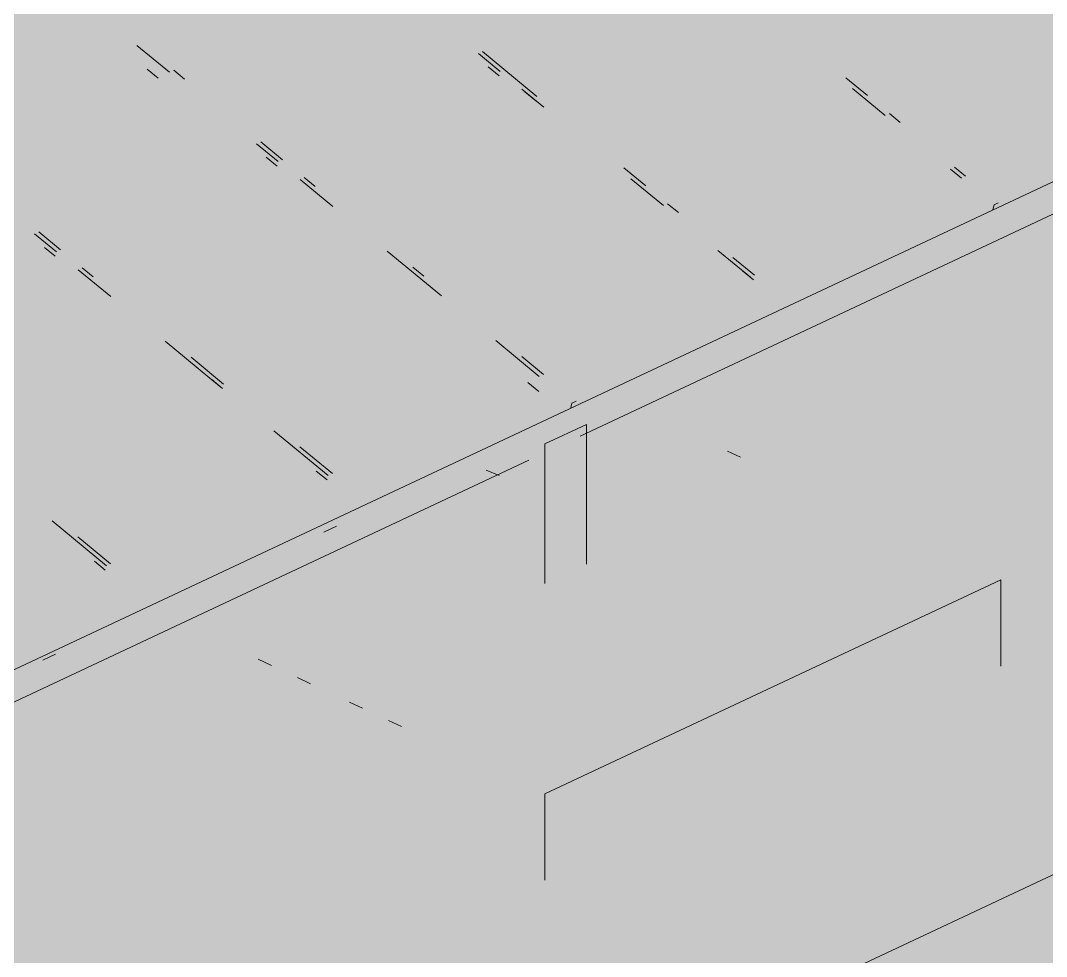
# Model space of a CAD drawing. Header units: millimetres. Extents: x 5 to 1315, y 5 to 292.
# Drawn here: x 1197.866 to 1200.957, y 88.291 to 91.108 of the extents above; entities that cross this region are included whole.
import ezdxf

# ---------------------------------------------------------------- set-up
doc = ezdxf.new("R2010")
doc.units = ezdxf.units.MM
doc.layers.add('EXISTING', color=7, linetype='Continuous')
doc.layers.add('IMAGES', color=7, linetype='Continuous')

# ---------------------------------------------------------------- blocks, each defined once
blk = doc.blocks.new('SHEET_03')
at = {"layer": 'EXISTING', "color": 250, "lineweight": 9}
for p, q in [((298.2168, 91.0336), (298.3151, 90.9528)), ((299.2457, 91.0089), (299.3112, 90.955)), ((299.422, 90.8801), (299.2582, 91.0147)), ((298.2804, 90.9346), (298.2477, 90.9615)), ((298.3604, 90.9318), (298.3276, 90.9587)), ((299.3078, 90.9416), (299.2751, 90.9685)), ((300.4181, 90.8823), (300.3526, 90.9361)), ((299.3767, 90.9012), (299.4423, 90.8473)), ((300.3729, 90.9033), (300.4711, 90.8225)), ((299.4186, 90.8667), (299.3858, 90.8936)), ((297.6638, 89.0681), (301.4781, 90.8588)), ((300.5164, 90.8015), (300.4836, 90.8284)), ((298.6552, 90.6894), (298.5897, 90.7432)), ((299.5517, 89.8569), (301.4781, 90.7613)), ((298.5772, 90.7374), (298.6427, 90.6835)), ((298.6393, 90.6701), (298.6066, 90.697)), ((299.7496, 90.6108), (299.6841, 90.6646)), ((300.6677, 90.6609), (300.7005, 90.634)), ((300.713, 90.6399), (300.6802, 90.6668)), ((298.7083, 90.6296), (298.8066, 90.5488)), ((298.7535, 90.6086), (298.7208, 90.6355)), ((299.7044, 90.6318), (299.8027, 90.551)), ((299.8479, 90.53), (299.8152, 90.5569)), ((300.8113, 90.5591), (300.7988, 90.5532)), ((300.7988, 90.5532), (300.7954, 90.5398)), ((297.9087, 90.4659), (297.9743, 90.412)), ((297.9868, 90.4179), (297.9212, 90.4717)), ((297.9709, 90.3986), (297.9381, 90.4255)), ((298.9704, 90.4142), (299.1342, 90.2795)), ((299.9665, 90.4164), (300.0648, 90.3356)), ((300.0773, 90.3414), (300.0117, 90.3953)), ((298.0398, 90.3581), (298.1381, 90.2773)), ((298.085, 90.3371), (298.0523, 90.364)), ((299.0812, 90.3392), (299.0484, 90.3662)), ((300.0739, 90.328), (300.0411, 90.3549)), ((298.3019, 90.1427), (298.4657, 90.008)), ((299.298, 90.1448), (299.4291, 90.0371)), ((298.4782, 90.0139), (298.3799, 90.0947)), ((299.4416, 90.043), (299.376, 90.0968)), ((298.4748, 90.0004), (298.4421, 90.0274)), ((299.4272, 89.992), (299.3944, 90.0189)), ((299.5274, 89.9563), (299.524, 89.9429)), ((299.5398, 89.9622), (299.5274, 89.9563)), ((299.446, 89.8341), (299.5709, 89.8927)), ((299.5709, 89.4717), (299.5709, 89.8927)), ((298.6295, 89.8733), (298.7934, 89.7387)), ((298.8058, 89.7445), (298.7076, 89.8253)), ((299.446, 89.8341), (299.446, 89.4131)), ((297.6638, 88.9706), (299.3976, 89.7846)), ((300.0348, 89.7934), (299.9955, 89.8119)), ((298.79, 89.7253), (298.7572, 89.7522)), ((299.3079, 89.7385), (299.2686, 89.7546)), ((297.9611, 89.6018), (298.1249, 89.4672)), ((298.7801, 89.568), (298.8186, 89.5861)), ((298.1374, 89.473), (298.0391, 89.5538)), ((298.1215, 89.4537), (298.0887, 89.4807)), ((299.446, 88.78), (300.8198, 89.4249)), ((300.8198, 89.165), (300.8198, 89.4249)), ((297.933, 89.1824), (297.9715, 89.2005)), ((298.5825, 89.1854), (298.6218, 89.1669)), ((298.7003, 89.1301), (298.7395, 89.1116)), ((298.8573, 89.0564), (298.8965, 89.0379)), ((298.975, 89.0011), (299.0143, 88.9827)), ((298.0406, 87.1587), (301.8163, 88.9313)), ((299.446, 88.78), (299.446, 88.5201))]:
    blk.add_line(p, q, dxfattribs=at)
at = {"layer": 'IMAGES', "color": 7}
for points in [[(297.8145, 91.0978), (297.9109, 91.0978), (297.8145, 91.1942), (297.9109, 91.1942)], [(297.9109, 91.0978), (298.0073, 91.0978), (297.9109, 91.1942), (298.0073, 91.1942)], [(298.0073, 91.0978), (298.1036, 91.0978), (298.0073, 91.1942), (298.1036, 91.1942)], [(298.1036, 91.0978), (298.2, 91.0978), (298.1036, 91.1942), (298.2, 91.1942)], [(298.2, 91.0978), (298.2964, 91.0978), (298.2, 91.1942), (298.2964, 91.1942)], [(298.2964, 91.0978), (298.3927, 91.0978), (298.2964, 91.1942), (298.3927, 91.1942)], [(298.3927, 91.0978), (298.9709, 91.0978), (298.3927, 91.1942), (298.9709, 91.1942)], [(298.9709, 91.0978), (299.1636, 91.0978), (298.9709, 91.1942), (299.1636, 91.1942)], [(299.1636, 91.0978), (299.26, 91.0978), (299.1636, 91.1942), (299.26, 91.1942)], [(299.26, 91.0978), (299.3564, 91.0978), (299.26, 91.1942), (299.3564, 91.1942)], [(299.3564, 91.0978), (299.8382, 91.0978), (299.3564, 91.1942), (299.8382, 91.1942)], [(299.8382, 91.0978), (299.9345, 91.0978), (299.8382, 91.1942), (299.9345, 91.1942)], [(299.9345, 91.0978), (300.0309, 91.0978), (299.9345, 91.1942), (300.0309, 91.1942)], [(300.0309, 91.0978), (300.1273, 91.0978), (300.0309, 91.1942), (300.1273, 91.1942)], [(300.1273, 91.0978), (300.2236, 91.0978), (300.1273, 91.1942), (300.2236, 91.1942)], [(300.2236, 91.0978), (300.32, 91.0978), (300.2236, 91.1942), (300.32, 91.1942)], [(300.32, 91.0978), (300.8018, 91.0978), (300.32, 91.1942), (300.8018, 91.1942)], [(300.8018, 91.0978), (300.8982, 91.0978), (300.8018, 91.1942), (300.8982, 91.1942)], [(300.8982, 91.0978), (300.9945, 91.0978), (300.8982, 91.1942), (300.9945, 91.1942)], [(297.7182, 91.0014), (297.9109, 91.0014), (297.7182, 91.0978), (297.9109, 91.0978)], [(297.9109, 91.0014), (298.0073, 91.0014), (297.9109, 91.0978), (298.0073, 91.0978)], [(298.0073, 91.0014), (298.1036, 91.0014), (298.0073, 91.0978), (298.1036, 91.0978)], [(298.1036, 91.0014), (298.2, 91.0014), (298.1036, 91.0978), (298.2, 91.0978)], [(298.2, 91.0014), (298.2964, 91.0014), (298.2, 91.0978), (298.2964, 91.0978)], [(298.2964, 91.0014), (298.3927, 91.0014), (298.2964, 91.0978), (298.3927, 91.0978)], [(298.3927, 91.0014), (298.4891, 91.0014), (298.3927, 91.0978), (298.4891, 91.0978)], [(298.4891, 91.0014), (298.9709, 91.0014), (298.4891, 91.0978), (298.9709, 91.0978)], [(298.9709, 91.0014), (299.0673, 91.0014), (298.9709, 91.0978), (299.0673, 91.0978)], [(299.0673, 91.0014), (299.1636, 91.0014), (299.0673, 91.0978), (299.1636, 91.0978)], [(299.1636, 91.0014), (299.26, 91.0014), (299.1636, 91.0978), (299.26, 91.0978)], [(299.26, 91.0014), (299.3564, 91.0014), (299.26, 91.0978), (299.3564, 91.0978)], [(299.3564, 91.0014), (299.4527, 91.0014), (299.3564, 91.0978), (299.4527, 91.0978)], [(299.4527, 91.0014), (299.9345, 91.0014), (299.4527, 91.0978), (299.9345, 91.0978)], [(299.9345, 91.0014), (300.0309, 91.0014), (299.9345, 91.0978), (300.0309, 91.0978)], [(300.0309, 91.0014), (300.1273, 91.0014), (300.0309, 91.0978), (300.1273, 91.0978)], [(300.1273, 91.0014), (300.2236, 91.0014), (300.1273, 91.0978), (300.2236, 91.0978)], [(300.2236, 91.0014), (300.32, 91.0014), (300.2236, 91.0978), (300.32, 91.0978)], [(300.32, 91.0014), (300.4164, 91.0014), (300.32, 91.0978), (300.4164, 91.0978)], [(300.4164, 91.0014), (300.8982, 91.0014), (300.4164, 91.0978), (300.8982, 91.0978)], [(300.8982, 91.0014), (300.9945, 91.0014), (300.8982, 91.0978), (300.9945, 91.0978)], [(297.5255, 90.905), (297.9109, 90.905), (297.5255, 91.0014), (297.9109, 91.0014)], [(297.9109, 90.905), (298.0073, 90.905), (297.9109, 91.0014), (298.0073, 91.0014)], [(298.0073, 90.905), (298.1036, 90.905), (298.0073, 91.0014), (298.1036, 91.0014)], [(298.1036, 90.905), (298.2, 90.905), (298.1036, 91.0014), (298.2, 91.0014)], [(298.2, 90.905), (298.2964, 90.905), (298.2, 91.0014), (298.2964, 91.0014)], [(298.2964, 90.905), (298.3927, 90.905), (298.2964, 91.0014), (298.3927, 91.0014)], [(298.3927, 90.905), (298.5855, 90.905), (298.3927, 91.0014), (298.5855, 91.0014)], [(298.5855, 90.905), (299.1636, 90.905), (298.5855, 91.0014), (299.1636, 91.0014)], [(299.1636, 90.905), (299.26, 90.905), (299.1636, 91.0014), (299.26, 91.0014)], [(299.26, 90.905), (299.4527, 90.905), (299.26, 91.0014), (299.4527, 91.0014)], [(299.4527, 90.905), (299.5491, 90.905), (299.4527, 91.0014), (299.5491, 91.0014)], [(299.5491, 90.905), (299.6455, 90.905), (299.5491, 91.0014), (299.6455, 91.0014)], [(299.6455, 90.905), (300.0309, 90.905), (299.6455, 91.0014), (300.0309, 91.0014)], [(300.0309, 90.905), (300.1273, 90.905), (300.0309, 91.0014), (300.1273, 91.0014)], [(300.1273, 90.905), (300.2236, 90.905), (300.1273, 91.0014), (300.2236, 91.0014)], [(300.2236, 90.905), (300.4164, 90.905), (300.2236, 91.0014), (300.4164, 91.0014)], [(300.4164, 90.905), (300.5127, 90.905), (300.4164, 91.0014), (300.5127, 91.0014)], [(300.5127, 90.905), (300.9945, 90.905), (300.5127, 91.0014), (300.9945, 91.0014)], [(297.7182, 90.8086), (297.9109, 90.8086), (297.7182, 90.905), (297.9109, 90.905)], [(297.9109, 90.8086), (298.0073, 90.8086), (297.9109, 90.905), (298.0073, 90.905)], [(298.0073, 90.8086), (298.1036, 90.8086), (298.0073, 90.905), (298.1036, 90.905)], [(298.1036, 90.8086), (298.2, 90.8086), (298.1036, 90.905), (298.2, 90.905)], [(298.2, 90.8086), (298.2964, 90.8086), (298.2, 90.905), (298.2964, 90.905)], [(298.2964, 90.8086), (298.3927, 90.8086), (298.2964, 90.905), (298.3927, 90.905)], [(298.3927, 90.8086), (298.4891, 90.8086), (298.3927, 90.905), (298.4891, 90.905)], [(298.4891, 90.8086), (298.5855, 90.8086), (298.4891, 90.905), (298.5855, 90.905)], [(298.5855, 90.8086), (298.6818, 90.8086), (298.5855, 90.905), (298.6818, 90.905)], [(298.6818, 90.8086), (299.1636, 90.8086), (298.6818, 90.905), (299.1636, 90.905)], [(299.1636, 90.8086), (299.26, 90.8086), (299.1636, 90.905), (299.26, 90.905)], [(299.26, 90.8086), (299.3564, 90.8086), (299.26, 90.905), (299.3564, 90.905)], [(299.3564, 90.8086), (299.4527, 90.8086), (299.3564, 90.905), (299.4527, 90.905)], [(299.4527, 90.8086), (299.5491, 90.8086), (299.4527, 90.905), (299.5491, 90.905)], [(299.5491, 90.8086), (299.6455, 90.8086), (299.5491, 90.905), (299.6455, 90.905)], [(299.6455, 90.8086), (299.7418, 90.8086), (299.6455, 90.905), (299.7418, 90.905)], [(299.7418, 90.8086), (300.2236, 90.8086), (299.7418, 90.905), (300.2236, 90.905)], [(300.2236, 90.8086), (300.32, 90.8086), (300.2236, 90.905), (300.32, 90.905)], [(300.32, 90.8086), (300.5127, 90.8086), (300.32, 90.905), (300.5127, 90.905)], [(300.5127, 90.8086), (300.6091, 90.8086), (300.5127, 90.905), (300.6091, 90.905)], [(300.6091, 90.8086), (300.7055, 90.8086), (300.6091, 90.905), (300.7055, 90.905)], [(300.7055, 90.8086), (300.9945, 90.8086), (300.7055, 90.905), (300.9945, 90.905)], [(297.8145, 90.7122), (298.0073, 90.7122), (297.8145, 90.8086), (298.0073, 90.8086)], [(298.0073, 90.7122), (298.2, 90.7122), (298.0073, 90.8086), (298.2, 90.8086)], [(298.2, 90.7122), (298.2964, 90.7122), (298.2, 90.8086), (298.2964, 90.8086)], [(298.2964, 90.7122), (298.3927, 90.7122), (298.2964, 90.8086), (298.3927, 90.8086)], [(298.3927, 90.7122), (298.4891, 90.7122), (298.3927, 90.8086), (298.4891, 90.8086)], [(298.4891, 90.7122), (298.5855, 90.7122), (298.4891, 90.8086), (298.5855, 90.8086)], [(298.5855, 90.7122), (298.6818, 90.7122), (298.5855, 90.8086), (298.6818, 90.8086)], [(298.6818, 90.7122), (298.7782, 90.7122), (298.6818, 90.8086), (298.7782, 90.8086)], [(298.7782, 90.7122), (299.26, 90.7122), (298.7782, 90.8086), (299.26, 90.8086)], [(299.26, 90.7122), (299.3564, 90.7122), (299.26, 90.8086), (299.3564, 90.8086)], [(299.3564, 90.7122), (299.4527, 90.7122), (299.3564, 90.8086), (299.4527, 90.8086)], [(299.4527, 90.7122), (299.5491, 90.7122), (299.4527, 90.8086), (299.5491, 90.8086)], [(299.5491, 90.7122), (299.6455, 90.7122), (299.5491, 90.8086), (299.6455, 90.8086)], [(299.6455, 90.7122), (299.7418, 90.7122), (299.6455, 90.8086), (299.7418, 90.8086)], [(299.7418, 90.7122), (299.8382, 90.7122), (299.7418, 90.8086), (299.8382, 90.8086)], [(299.8382, 90.7122), (300.32, 90.7122), (299.8382, 90.8086), (300.32, 90.8086)], [(300.32, 90.7122), (300.4164, 90.7122), (300.32, 90.8086), (300.4164, 90.8086)], [(300.4164, 90.7122), (300.6091, 90.7122), (300.4164, 90.8086), (300.6091, 90.8086)], [(300.6091, 90.7122), (300.7055, 90.7122), (300.6091, 90.8086), (300.7055, 90.8086)], [(300.7055, 90.7122), (300.8018, 90.7122), (300.7055, 90.8086), (300.8018, 90.8086)], [(300.8018, 90.7122), (300.9945, 90.7122), (300.8018, 90.8086), (300.9945, 90.8086)], [(297.8145, 90.6158), (297.9109, 90.6158), (297.8145, 90.7122), (297.9109, 90.7122)], [(297.9109, 90.6158), (298.2, 90.6158), (297.9109, 90.7122), (298.2, 90.7122)], [(298.2, 90.6158), (298.3927, 90.6158), (298.2, 90.7122), (298.3927, 90.7122)], [(298.3927, 90.6158), (298.4891, 90.6158), (298.3927, 90.7122), (298.4891, 90.7122)], [(298.4891, 90.6158), (298.5855, 90.6158), (298.4891, 90.7122), (298.5855, 90.7122)], [(298.5855, 90.6158), (298.6818, 90.6158), (298.5855, 90.7122), (298.6818, 90.7122)], [(298.6818, 90.6158), (298.7782, 90.6158), (298.6818, 90.7122), (298.7782, 90.7122)], [(298.7782, 90.6158), (299.3564, 90.6158), (298.7782, 90.7122), (299.3564, 90.7122)], [(299.3564, 90.6158), (299.4527, 90.6158), (299.3564, 90.7122), (299.4527, 90.7122)], [(299.4527, 90.6158), (299.5491, 90.6158), (299.4527, 90.7122), (299.5491, 90.7122)], [(299.5491, 90.6158), (299.7418, 90.6158), (299.5491, 90.7122), (299.7418, 90.7122)], [(299.7418, 90.6158), (299.8382, 90.6158), (299.7418, 90.7122), (299.8382, 90.7122)], [(299.8382, 90.6158), (299.9345, 90.6158), (299.8382, 90.7122), (299.9345, 90.7122)], [(299.9345, 90.6158), (300.4164, 90.6158), (299.9345, 90.7122), (300.4164, 90.7122)], [(300.4164, 90.6158), (300.5127, 90.6158), (300.4164, 90.7122), (300.5127, 90.7122)], [(300.5127, 90.6158), (300.6091, 90.6158), (300.5127, 90.7122), (300.6091, 90.7122)], [(300.6091, 90.6158), (300.7055, 90.6158), (300.6091, 90.7122), (300.7055, 90.7122)], [(300.7055, 90.6158), (300.8018, 90.6158), (300.7055, 90.7122), (300.8018, 90.7122)], [(300.8018, 90.6158), (300.8982, 90.6158), (300.8018, 90.7122), (300.8982, 90.7122)], [(300.8982, 90.6158), (300.9945, 90.6158), (300.8982, 90.7122), (300.9945, 90.7122)], [(297.8145, 90.5194), (297.9109, 90.5194), (297.8145, 90.6158), (297.9109, 90.6158)], [(297.9109, 90.5194), (298.0073, 90.5194), (297.9109, 90.6158), (298.0073, 90.6158)], [(298.0073, 90.5194), (298.2964, 90.5194), (298.0073, 90.6158), (298.2964, 90.6158)], [(298.2964, 90.5194), (298.3927, 90.5194), (298.2964, 90.6158), (298.3927, 90.6158)], [(298.3927, 90.423), (298.4891, 90.423), (298.3927, 90.6158), (298.4891, 90.6158)], [(298.4891, 90.5194), (298.5855, 90.5194), (298.4891, 90.6158), (298.5855, 90.6158)], [(298.5855, 90.5194), (298.6818, 90.5194), (298.5855, 90.6158), (298.6818, 90.6158)], [(298.6818, 90.5194), (298.7782, 90.5194), (298.6818, 90.6158), (298.7782, 90.6158)], [(298.7782, 90.5194), (298.8745, 90.5194), (298.7782, 90.6158), (298.8745, 90.6158)], [(298.8745, 90.5194), (298.9709, 90.5194), (298.8745, 90.6158), (298.9709, 90.6158)], [(298.9709, 90.5194), (299.0673, 90.5194), (298.9709, 90.6158), (299.0673, 90.6158)], [(299.0673, 90.5194), (299.5491, 90.5194), (299.0673, 90.6158), (299.5491, 90.6158)], [(299.5491, 90.5194), (299.6455, 90.5194), (299.5491, 90.6158), (299.6455, 90.6158)], [(299.6455, 90.5194), (299.7418, 90.5194), (299.6455, 90.6158), (299.7418, 90.6158)], [(299.7418, 90.5194), (299.8382, 90.5194), (299.7418, 90.6158), (299.8382, 90.6158)], [(299.8382, 90.5194), (299.9345, 90.5194), (299.8382, 90.6158), (299.9345, 90.6158)], [(299.9345, 90.5194), (300.0309, 90.5194), (299.9345, 90.6158), (300.0309, 90.6158)], [(300.0309, 90.5194), (300.32, 90.5194), (300.0309, 90.6158), (300.32, 90.6158)], [(300.32, 90.5194), (300.6091, 90.5194), (300.32, 90.6158), (300.6091, 90.6158)], [(300.6091, 90.5194), (300.7055, 90.5194), (300.6091, 90.6158), (300.7055, 90.6158)], [(300.7055, 90.5194), (300.8018, 90.5194), (300.7055, 90.6158), (300.8018, 90.6158)], [(300.8018, 90.5194), (300.8982, 90.5194), (300.8018, 90.6158), (300.8982, 90.6158)], [(300.8982, 90.5194), (300.9945, 90.5194), (300.8982, 90.6158), (300.9945, 90.6158)], [(297.8145, 90.423), (297.9109, 90.423), (297.8145, 90.5194), (297.9109, 90.5194)], [(297.9109, 90.423), (298.0073, 90.423), (297.9109, 90.5194), (298.0073, 90.5194)], [(298.0073, 90.423), (298.1036, 90.423), (298.0073, 90.5194), (298.1036, 90.5194)], [(298.1036, 90.423), (298.2, 90.423), (298.1036, 90.5194), (298.2, 90.5194)], [(298.2, 90.423), (298.3927, 90.423), (298.2, 90.5194), (298.3927, 90.5194)], [(298.4891, 90.423), (298.5855, 90.423), (298.4891, 90.5194), (298.5855, 90.5194)], [(298.5855, 90.423), (298.6818, 90.423), (298.5855, 90.5194), (298.6818, 90.5194)], [(298.6818, 90.423), (298.7782, 90.423), (298.6818, 90.5194), (298.7782, 90.5194)], [(298.7782, 90.423), (298.8745, 90.423), (298.7782, 90.5194), (298.8745, 90.5194)], [(298.8745, 90.423), (298.9709, 90.423), (298.8745, 90.5194), (298.9709, 90.5194)], [(298.9709, 90.423), (299.0673, 90.423), (298.9709, 90.5194), (299.0673, 90.5194)], [(299.0673, 90.423), (299.1636, 90.423), (299.0673, 90.5194), (299.1636, 90.5194)], [(299.1636, 90.423), (299.6455, 90.423), (299.1636, 90.5194), (299.6455, 90.5194)], [(299.6455, 90.423), (299.7418, 90.423), (299.6455, 90.5194), (299.7418, 90.5194)], [(299.7418, 90.423), (299.8382, 90.423), (299.7418, 90.5194), (299.8382, 90.5194)], [(299.8382, 90.423), (299.9345, 90.423), (299.8382, 90.5194), (299.9345, 90.5194)], [(299.9345, 90.423), (300.0309, 90.423), (299.9345, 90.5194), (300.0309, 90.5194)], [(300.0309, 90.423), (300.1273, 90.423), (300.0309, 90.5194), (300.1273, 90.5194)], [(300.1273, 90.423), (300.32, 90.423), (300.1273, 90.5194), (300.32, 90.5194)], [(300.32, 90.423), (300.4164, 90.423), (300.32, 90.5194), (300.4164, 90.5194)], [(300.4164, 90.423), (300.5127, 90.423), (300.4164, 90.5194), (300.5127, 90.5194)], [(300.5127, 90.423), (300.6091, 90.423), (300.5127, 90.5194), (300.6091, 90.5194)], [(300.6091, 90.423), (300.7055, 90.423), (300.6091, 90.5194), (300.7055, 90.5194)], [(300.7055, 90.3266), (300.8018, 90.3266), (300.7055, 90.5194), (300.8018, 90.5194)], [(300.8018, 90.423), (300.9945, 90.423), (300.8018, 90.5194), (300.9945, 90.5194)], [(297.8145, 90.3266), (297.9109, 90.3266), (297.8145, 90.423), (297.9109, 90.423)], [(297.9109, 90.3266), (298.1036, 90.3266), (297.9109, 90.423), (298.1036, 90.423)], [(298.1036, 90.3266), (298.2, 90.3266), (298.1036, 90.423), (298.2, 90.423)], [(298.2, 90.3266), (298.2964, 90.3266), (298.2, 90.423), (298.2964, 90.423)], [(298.2964, 90.3266), (298.4891, 90.3266), (298.2964, 90.423), (298.4891, 90.423)], [(298.4891, 90.3266), (298.6818, 90.3266), (298.4891, 90.423), (298.6818, 90.423)], [(298.6818, 90.3266), (298.7782, 90.3266), (298.6818, 90.423), (298.7782, 90.423)], [(298.7782, 90.3266), (298.8745, 90.3266), (298.7782, 90.423), (298.8745, 90.423)], [(298.8745, 90.3266), (298.9709, 90.3266), (298.8745, 90.423), (298.9709, 90.423)], [(298.9709, 90.3266), (299.0673, 90.3266), (298.9709, 90.423), (299.0673, 90.423)], [(299.0673, 90.3266), (299.1636, 90.3266), (299.0673, 90.423), (299.1636, 90.423)], [(299.1636, 90.3266), (299.26, 90.3266), (299.1636, 90.423), (299.26, 90.423)], [(299.26, 90.3266), (299.7418, 90.3266), (299.26, 90.423), (299.7418, 90.423)], [(299.7418, 90.3266), (299.9345, 90.3266), (299.7418, 90.423), (299.9345, 90.423)], [(299.9345, 90.3266), (300.0309, 90.3266), (299.9345, 90.423), (300.0309, 90.423)], [(300.0309, 90.3266), (300.1273, 90.3266), (300.0309, 90.423), (300.1273, 90.423)], [(300.1273, 90.3266), (300.2236, 90.3266), (300.1273, 90.423), (300.2236, 90.423)], [(300.2236, 90.3266), (300.5127, 90.3266), (300.2236, 90.423), (300.5127, 90.423)], [(300.5127, 90.3266), (300.7055, 90.3266), (300.5127, 90.423), (300.7055, 90.423)], [(300.8018, 90.3266), (300.8982, 90.3266), (300.8018, 90.423), (300.8982, 90.423)], [(300.8982, 90.3266), (300.9945, 90.3266), (300.8982, 90.423), (300.9945, 90.423)], [(297.4291, 90.2302), (297.9109, 90.2302), (297.4291, 90.3266), (297.9109, 90.3266)], [(297.9109, 90.2302), (298.0073, 90.2302), (297.9109, 90.3266), (298.0073, 90.3266)], [(298.0073, 90.2302), (298.2, 90.2302), (298.0073, 90.3266), (298.2, 90.3266)], [(298.2, 90.2302), (298.2964, 90.2302), (298.2, 90.3266), (298.2964, 90.3266)], [(298.2964, 90.2302), (298.6818, 90.2302), (298.2964, 90.3266), (298.6818, 90.3266)], [(298.6818, 90.2302), (298.7782, 90.2302), (298.6818, 90.3266), (298.7782, 90.3266)], [(298.7782, 90.2302), (298.8745, 90.2302), (298.7782, 90.3266), (298.8745, 90.3266)], [(298.8745, 90.2302), (298.9709, 90.2302), (298.8745, 90.3266), (298.9709, 90.3266)], [(298.9709, 90.2302), (299.0673, 90.2302), (298.9709, 90.3266), (299.0673, 90.3266)], [(299.0673, 90.2302), (299.1636, 90.2302), (299.0673, 90.3266), (299.1636, 90.3266)], [(299.1636, 90.2302), (299.26, 90.2302), (299.1636, 90.3266), (299.26, 90.3266)], [(299.26, 90.2302), (299.3564, 90.2302), (299.26, 90.3266), (299.3564, 90.3266)], [(299.3564, 90.2302), (299.7418, 90.2302), (299.3564, 90.3266), (299.7418, 90.3266)], [(299.7418, 90.2302), (299.9345, 90.2302), (299.7418, 90.3266), (299.9345, 90.3266)], [(299.9345, 90.2302), (300.0309, 90.2302), (299.9345, 90.3266), (300.0309, 90.3266)], [(300.0309, 90.2302), (300.1273, 90.2302), (300.0309, 90.3266), (300.1273, 90.3266)], [(300.1273, 90.2302), (300.2236, 90.2302), (300.1273, 90.3266), (300.2236, 90.3266)], [(300.2236, 90.2302), (300.4164, 90.2302), (300.2236, 90.3266), (300.4164, 90.3266)], [(300.4164, 90.2302), (300.5127, 90.2302), (300.4164, 90.3266), (300.5127, 90.3266)], [(300.5127, 90.2302), (300.6091, 90.2302), (300.5127, 90.3266), (300.6091, 90.3266)], [(300.6091, 90.2302), (300.7055, 90.2302), (300.6091, 90.3266), (300.7055, 90.3266)], [(300.7055, 90.2302), (300.8018, 90.2302), (300.7055, 90.3266), (300.8018, 90.3266)], [(300.8018, 90.2302), (300.8982, 90.2302), (300.8018, 90.3266), (300.8982, 90.3266)], [(300.8982, 90.2302), (300.9945, 90.2302), (300.8982, 90.3266), (300.9945, 90.3266)], [(297.5255, 90.1338), (298.1036, 90.1338), (297.5255, 90.2302), (298.1036, 90.2302)], [(298.1036, 90.1338), (298.2, 90.1338), (298.1036, 90.2302), (298.2, 90.2302)], [(298.2, 90.1338), (298.3927, 90.1338), (298.2, 90.2302), (298.3927, 90.2302)], [(298.3927, 90.1338), (298.4891, 90.1338), (298.3927, 90.2302), (298.4891, 90.2302)], [(298.4891, 90.1338), (298.7782, 90.1338), (298.4891, 90.2302), (298.7782, 90.2302)], [(298.7782, 90.1338), (298.8745, 90.1338), (298.7782, 90.2302), (298.8745, 90.2302)], [(298.8745, 90.1338), (298.9709, 90.1338), (298.8745, 90.2302), (298.9709, 90.2302)], [(298.9709, 90.1338), (299.0673, 90.1338), (298.9709, 90.2302), (299.0673, 90.2302)], [(299.0673, 90.1338), (299.1636, 90.1338), (299.0673, 90.2302), (299.1636, 90.2302)], [(299.1636, 90.1338), (299.26, 90.1338), (299.1636, 90.2302), (299.26, 90.2302)], [(299.26, 90.1338), (299.3564, 90.1338), (299.26, 90.2302), (299.3564, 90.2302)], [(299.3564, 90.1338), (299.4527, 90.1338), (299.3564, 90.2302), (299.4527, 90.2302)], [(299.4527, 90.1338), (299.5491, 90.1338), (299.4527, 90.2302), (299.5491, 90.2302)], [(299.5491, 90.1338), (299.6455, 90.1338), (299.5491, 90.2302), (299.6455, 90.2302)], [(299.6455, 90.1338), (299.7418, 90.1338), (299.6455, 90.2302), (299.7418, 90.2302)], [(299.7418, 90.1338), (299.8382, 90.1338), (299.7418, 90.2302), (299.8382, 90.2302)], [(299.8382, 90.1338), (299.9345, 90.1338), (299.8382, 90.2302), (299.9345, 90.2302)], [(299.9345, 90.1338), (300.0309, 90.1338), (299.9345, 90.2302), (300.0309, 90.2302)], [(300.0309, 90.1338), (300.1273, 90.1338), (300.0309, 90.2302), (300.1273, 90.2302)], [(300.1273, 90.1338), (300.2236, 90.1338), (300.1273, 90.2302), (300.2236, 90.2302)], [(300.2236, 90.1338), (300.32, 90.1338), (300.2236, 90.2302), (300.32, 90.2302)], [(300.32, 90.1338), (300.5127, 90.1338), (300.32, 90.2302), (300.5127, 90.2302)], [(300.5127, 90.1338), (300.6091, 90.1338), (300.5127, 90.2302), (300.6091, 90.2302)], [(300.6091, 90.1338), (300.8018, 90.1338), (300.6091, 90.2302), (300.8018, 90.2302)], [(300.8018, 90.1338), (303.9818, 90.1338), (300.8018, 90.2302), (303.9818, 90.2302)], [(297.6218, 90.0374), (298.1036, 90.0374), (297.6218, 90.1338), (298.1036, 90.1338)], [(298.1036, 90.0374), (298.2, 90.0374), (298.1036, 90.1338), (298.2, 90.1338)], [(298.2, 90.0374), (298.2964, 90.0374), (298.2, 90.1338), (298.2964, 90.1338)], [(298.2964, 90.0374), (298.4891, 90.0374), (298.2964, 90.1338), (298.4891, 90.1338)], [(298.4891, 90.0374), (298.6818, 90.0374), (298.4891, 90.1338), (298.6818, 90.1338)], [(298.6818, 90.0374), (298.8745, 90.0374), (298.6818, 90.1338), (298.8745, 90.1338)], [(298.8745, 90.0374), (299.0673, 90.0374), (298.8745, 90.1338), (299.0673, 90.1338)], [(299.0673, 90.0374), (299.1636, 90.0374), (299.0673, 90.1338), (299.1636, 90.1338)], [(299.1636, 90.0374), (299.26, 90.0374), (299.1636, 90.1338), (299.26, 90.1338)], [(299.26, 90.0374), (299.3564, 90.0374), (299.26, 90.1338), (299.3564, 90.1338)], [(299.3564, 90.0374), (299.4527, 90.0374), (299.3564, 90.1338), (299.4527, 90.1338)], [(299.4527, 90.0374), (299.5491, 90.0374), (299.4527, 90.1338), (299.5491, 90.1338)], [(299.5491, 90.0374), (299.6455, 90.0374), (299.5491, 90.1338), (299.6455, 90.1338)], [(299.6455, 90.0374), (299.9345, 90.0374), (299.6455, 90.1338), (299.9345, 90.1338)], [(299.9345, 90.0374), (300.0309, 90.0374), (299.9345, 90.1338), (300.0309, 90.1338)], [(300.0309, 90.0374), (300.1273, 90.0374), (300.0309, 90.1338), (300.1273, 90.1338)], [(300.1273, 90.0374), (300.2236, 90.0374), (300.1273, 90.1338), (300.2236, 90.1338)], [(300.2236, 90.0374), (300.32, 90.0374), (300.2236, 90.1338), (300.32, 90.1338)], [(300.32, 90.0374), (300.5127, 90.0374), (300.32, 90.1338), (300.5127, 90.1338)], [(300.5127, 90.0374), (303.7891, 90.0374), (300.5127, 90.1338), (303.7891, 90.1338)], [(297.7182, 89.941), (298.2964, 89.941), (297.7182, 90.0374), (298.2964, 90.0374)], [(298.2964, 89.941), (298.3927, 89.941), (298.2964, 90.0374), (298.3927, 90.0374)], [(298.3927, 89.941), (298.5855, 89.941), (298.3927, 90.0374), (298.5855, 90.0374)], [(298.5855, 89.941), (298.6818, 89.941), (298.5855, 90.0374), (298.6818, 90.0374)], [(298.6818, 89.941), (299.0673, 89.941), (298.6818, 90.0374), (299.0673, 90.0374)], [(299.0673, 89.941), (299.1636, 89.941), (299.0673, 90.0374), (299.1636, 90.0374)], [(299.1636, 89.941), (299.26, 89.941), (299.1636, 90.0374), (299.26, 90.0374)], [(299.26, 89.941), (299.3564, 89.941), (299.26, 90.0374), (299.3564, 90.0374)], [(299.3564, 89.8446), (299.4527, 89.8446), (299.3564, 90.0374), (299.4527, 90.0374)], [(299.4527, 89.941), (299.5491, 89.941), (299.4527, 90.0374), (299.5491, 90.0374)], [(299.5491, 89.941), (299.6455, 89.941), (299.5491, 90.0374), (299.6455, 90.0374)], [(299.6455, 89.941), (299.7418, 89.941), (299.6455, 90.0374), (299.7418, 90.0374)], [(299.7418, 89.941), (299.8382, 89.941), (299.7418, 90.0374), (299.8382, 90.0374)], [(299.8382, 89.941), (299.9345, 89.941), (299.8382, 90.0374), (299.9345, 90.0374)], [(299.9345, 89.941), (300.0309, 89.941), (299.9345, 90.0374), (300.0309, 90.0374)], [(300.0309, 89.941), (300.1273, 89.941), (300.0309, 90.0374), (300.1273, 90.0374)], [(300.1273, 89.941), (300.2236, 89.941), (300.1273, 90.0374), (300.2236, 90.0374)], [(300.2236, 89.941), (300.32, 89.941), (300.2236, 90.0374), (300.32, 90.0374)], [(300.32, 89.941), (303.5964, 89.941), (300.32, 90.0374), (303.5964, 90.0374)], [(297.8145, 89.8446), (297.9109, 89.8446), (297.8145, 89.941), (297.9109, 89.941)], [(297.9109, 89.8446), (298.3927, 89.8446), (297.9109, 89.941), (298.3927, 89.941)], [(298.3927, 89.8446), (298.4891, 89.8446), (298.3927, 89.941), (298.4891, 89.941)], [(298.4891, 89.8446), (298.5855, 89.8446), (298.4891, 89.941), (298.5855, 89.941)], [(298.5855, 89.8446), (298.6818, 89.8446), (298.5855, 89.941), (298.6818, 89.941)], [(298.6818, 89.8446), (298.7782, 89.8446), (298.6818, 89.941), (298.7782, 89.941)], [(298.7782, 89.8446), (298.8745, 89.8446), (298.7782, 89.941), (298.8745, 89.941)], [(298.8745, 89.8446), (299.1636, 89.8446), (298.8745, 89.941), (299.1636, 89.941)], [(299.1636, 89.8446), (299.26, 89.8446), (299.1636, 89.941), (299.26, 89.941)], [(299.26, 89.8446), (299.3564, 89.8446), (299.26, 89.941), (299.3564, 89.941)], [(299.4527, 89.8446), (299.5491, 89.8446), (299.4527, 89.941), (299.5491, 89.941)], [(299.5491, 89.8446), (299.8382, 89.8446), (299.5491, 89.941), (299.8382, 89.941)], [(299.8382, 89.8446), (299.9345, 89.8446), (299.8382, 89.941), (299.9345, 89.941)], [(299.9345, 89.8446), (300.0309, 89.8446), (299.9345, 89.941), (300.0309, 89.941)], [(300.0309, 89.8446), (300.2236, 89.8446), (300.0309, 89.941), (300.2236, 89.941)], [(300.2236, 89.8446), (303.5, 89.8446), (300.2236, 89.941), (303.5, 89.941)], [(297.8145, 89.7482), (297.9109, 89.7482), (297.8145, 89.8446), (297.9109, 89.8446)], [(297.9109, 89.7482), (298.0073, 89.7482), (297.9109, 89.8446), (298.0073, 89.8446)], [(298.0073, 89.7482), (298.4891, 89.7482), (298.0073, 89.8446), (298.4891, 89.8446)], [(298.4891, 89.7482), (298.5855, 89.7482), (298.4891, 89.8446), (298.5855, 89.8446)], [(298.5855, 89.7482), (298.6818, 89.7482), (298.5855, 89.8446), (298.6818, 89.8446)], [(298.6818, 89.7482), (298.8745, 89.7482), (298.6818, 89.8446), (298.8745, 89.8446)], [(298.8745, 89.7482), (298.9709, 89.7482), (298.8745, 89.8446), (298.9709, 89.8446)], [(298.9709, 89.7482), (299.0673, 89.7482), (298.9709, 89.8446), (299.0673, 89.8446)], [(299.0673, 89.7482), (299.1636, 89.7482), (299.0673, 89.8446), (299.1636, 89.8446)], [(299.1636, 89.7482), (299.26, 89.7482), (299.1636, 89.8446), (299.26, 89.8446)], [(299.26, 89.7482), (299.3564, 89.7482), (299.26, 89.8446), (299.3564, 89.8446)], [(299.3564, 89.7482), (299.4527, 89.7482), (299.3564, 89.8446), (299.4527, 89.8446)], [(299.4527, 89.7482), (299.5491, 89.7482), (299.4527, 89.8446), (299.5491, 89.8446)], [(299.5491, 89.7482), (299.9345, 89.7482), (299.5491, 89.8446), (299.9345, 89.8446)], [(299.9345, 89.7482), (300.0309, 89.7482), (299.9345, 89.8446), (300.0309, 89.8446)], [(300.0309, 89.7482), (300.1273, 89.7482), (300.0309, 89.8446), (300.1273, 89.8446)], [(300.1273, 89.7482), (300.2236, 89.7482), (300.1273, 89.8446), (300.2236, 89.8446)], [(300.2236, 89.7482), (300.4164, 89.7482), (300.2236, 89.8446), (300.4164, 89.8446)], [(300.4164, 89.7482), (303.2109, 89.7482), (300.4164, 89.8446), (303.2109, 89.8446)], [(297.7182, 89.6518), (297.9109, 89.6518), (297.7182, 89.7482), (297.9109, 89.7482)], [(297.9109, 89.6518), (298.0073, 89.6518), (297.9109, 89.7482), (298.0073, 89.7482)], [(298.0073, 89.6518), (298.1036, 89.6518), (298.0073, 89.7482), (298.1036, 89.7482)], [(298.1036, 89.6518), (298.5855, 89.6518), (298.1036, 89.7482), (298.5855, 89.7482)], [(298.5855, 89.6518), (298.6818, 89.6518), (298.5855, 89.7482), (298.6818, 89.7482)], [(298.6818, 89.6518), (298.7782, 89.6518), (298.6818, 89.7482), (298.7782, 89.7482)], [(298.7782, 89.6518), (298.8745, 89.6518), (298.7782, 89.7482), (298.8745, 89.7482)], [(298.8745, 89.6518), (298.9709, 89.6518), (298.8745, 89.7482), (298.9709, 89.7482)], [(298.9709, 89.6518), (299.0673, 89.6518), (298.9709, 89.7482), (299.0673, 89.7482)], [(299.0673, 89.6518), (299.1636, 89.6518), (299.0673, 89.7482), (299.1636, 89.7482)], [(299.1636, 89.6518), (299.4527, 89.6518), (299.1636, 89.7482), (299.4527, 89.7482)], [(299.4527, 89.6518), (299.5491, 89.6518), (299.4527, 89.7482), (299.5491, 89.7482)], [(299.5491, 89.4589), (299.6455, 89.4589), (299.5491, 89.7482), (299.6455, 89.7482)], [(299.6455, 89.6518), (300.2236, 89.6518), (299.6455, 89.7482), (300.2236, 89.7482)], [(300.2236, 89.6518), (300.32, 89.6518), (300.2236, 89.7482), (300.32, 89.7482)], [(300.32, 89.6518), (300.4164, 89.6518), (300.32, 89.7482), (300.4164, 89.7482)], [(300.4164, 89.6518), (300.6091, 89.6518), (300.4164, 89.7482), (300.6091, 89.7482)], [(300.6091, 89.6518), (303.0182, 89.6518), (300.6091, 89.7482), (303.0182, 89.7482)], [(297.8145, 89.5554), (297.9109, 89.5554), (297.8145, 89.6518), (297.9109, 89.6518)], [(297.9109, 89.5554), (298.1036, 89.5554), (297.9109, 89.6518), (298.1036, 89.6518)], [(298.1036, 89.5554), (298.2, 89.5554), (298.1036, 89.6518), (298.2, 89.6518)], [(298.2, 89.5554), (298.2964, 89.5554), (298.2, 89.6518), (298.2964, 89.6518)], [(298.2964, 89.5554), (298.4891, 89.5554), (298.2964, 89.6518), (298.4891, 89.6518)], [(298.4891, 89.5554), (298.5855, 89.5554), (298.4891, 89.6518), (298.5855, 89.6518)], [(298.5855, 89.5554), (298.6818, 89.5554), (298.5855, 89.6518), (298.6818, 89.6518)], [(298.6818, 89.5554), (298.7782, 89.5554), (298.6818, 89.6518), (298.7782, 89.6518)], [(298.7782, 89.5554), (298.8745, 89.5554), (298.7782, 89.6518), (298.8745, 89.6518)], [(298.8745, 89.5554), (298.9709, 89.5554), (298.8745, 89.6518), (298.9709, 89.6518)], [(298.9709, 89.5554), (299.26, 89.5554), (298.9709, 89.6518), (299.26, 89.6518)], [(299.26, 89.5554), (299.3564, 89.5554), (299.26, 89.6518), (299.3564, 89.6518)], [(299.3564, 89.5554), (299.5491, 89.5554), (299.3564, 89.6518), (299.5491, 89.6518)], [(299.6455, 89.5554), (300.32, 89.5554), (299.6455, 89.6518), (300.32, 89.6518)], [(300.32, 89.5554), (300.4164, 89.5554), (300.32, 89.6518), (300.4164, 89.6518)], [(300.4164, 89.5554), (300.5127, 89.5554), (300.4164, 89.6518), (300.5127, 89.6518)], [(300.5127, 89.5554), (300.6091, 89.5554), (300.5127, 89.6518), (300.6091, 89.6518)], [(300.6091, 89.5554), (300.8018, 89.5554), (300.6091, 89.6518), (300.8018, 89.6518)], [(300.8018, 89.5554), (300.8982, 89.5554), (300.8018, 89.6518), (300.8982, 89.6518)], [(300.8982, 89.5554), (302.8255, 89.5554), (300.8982, 89.6518), (302.8255, 89.6518)], [(297.8145, 89.4589), (297.9109, 89.4589), (297.8145, 89.5554), (297.9109, 89.5554)], [(297.9109, 89.4589), (298.0073, 89.4589), (297.9109, 89.5554), (298.0073, 89.5554)], [(298.0073, 89.4589), (298.2, 89.4589), (298.0073, 89.5554), (298.2, 89.5554)], [(298.2, 89.4589), (298.2964, 89.4589), (298.2, 89.5554), (298.2964, 89.5554)], [(298.2964, 89.4589), (298.4891, 89.4589), (298.2964, 89.5554), (298.4891, 89.5554)], [(298.4891, 89.4589), (298.5855, 89.4589), (298.4891, 89.5554), (298.5855, 89.5554)], [(298.5855, 89.4589), (298.6818, 89.4589), (298.5855, 89.5554), (298.6818, 89.5554)], [(298.6818, 89.4589), (298.7782, 89.4589), (298.6818, 89.5554), (298.7782, 89.5554)], [(298.7782, 89.4589), (299.26, 89.4589), (298.7782, 89.5554), (299.26, 89.5554)], [(299.26, 89.4589), (299.3564, 89.4589), (299.26, 89.5554), (299.3564, 89.5554)], [(299.3564, 89.4589), (299.4527, 89.4589), (299.3564, 89.5554), (299.4527, 89.5554)], [(299.4527, 89.4589), (299.5491, 89.4589), (299.4527, 89.5554), (299.5491, 89.5554)], [(299.6455, 89.4589), (300.6091, 89.4589), (299.6455, 89.5554), (300.6091, 89.5554)], [(300.6091, 89.4589), (300.7055, 89.4589), (300.6091, 89.5554), (300.7055, 89.5554)], [(300.7055, 89.4589), (300.8018, 89.4589), (300.7055, 89.5554), (300.8018, 89.5554)], [(300.8018, 89.4589), (300.8982, 89.4589), (300.8018, 89.5554), (300.8982, 89.5554)], [(300.8982, 89.4589), (300.9945, 89.4589), (300.8982, 89.5554), (300.9945, 89.5554)], [(297.8145, 89.3625), (298.1036, 89.3625), (297.8145, 89.4589), (298.1036, 89.4589)], [(298.1036, 89.3625), (298.2, 89.3625), (298.1036, 89.4589), (298.2, 89.4589)], [(298.2, 89.3625), (298.2964, 89.3625), (298.2, 89.4589), (298.2964, 89.4589)], [(298.2964, 89.3625), (298.4891, 89.3625), (298.2964, 89.4589), (298.4891, 89.4589)], [(298.4891, 89.3625), (298.5855, 89.3625), (298.4891, 89.4589), (298.5855, 89.4589)], [(298.5855, 89.3625), (299.26, 89.3625), (298.5855, 89.4589), (299.26, 89.4589)], [(299.26, 89.3625), (299.3564, 89.3625), (299.26, 89.4589), (299.3564, 89.4589)], [(299.3564, 89.3625), (299.5491, 89.3625), (299.3564, 89.4589), (299.5491, 89.4589)], [(299.5491, 89.3625), (300.8018, 89.3625), (299.5491, 89.4589), (300.8018, 89.4589)], [(300.8018, 89.3625), (300.8982, 89.3625), (300.8018, 89.4589), (300.8982, 89.4589)], [(300.8982, 89.3625), (302.3436, 89.3625), (300.8982, 89.4589), (302.3436, 89.4589)], [(297.8145, 89.2661), (297.9109, 89.2661), (297.8145, 89.3625), (297.9109, 89.3625)], [(297.9109, 89.2661), (298.0073, 89.2661), (297.9109, 89.3625), (298.0073, 89.3625)], [(298.0073, 89.2661), (298.1036, 89.2661), (298.0073, 89.3625), (298.1036, 89.3625)], [(298.1036, 89.2661), (298.2964, 89.2661), (298.1036, 89.3625), (298.2964, 89.3625)], [(298.2964, 89.2661), (298.3927, 89.2661), (298.2964, 89.3625), (298.3927, 89.3625)], [(298.3927, 89.2661), (300.8982, 89.2661), (298.3927, 89.3625), (300.8982, 89.3625)], [(300.8982, 89.0733), (300.9945, 89.0733), (300.8982, 89.3625), (300.9945, 89.3625)], [(297.8145, 89.1697), (297.9109, 89.1697), (297.8145, 89.2661), (297.9109, 89.2661)], [(297.9109, 89.1697), (298.0073, 89.1697), (297.9109, 89.2661), (298.0073, 89.2661)], [(298.0073, 89.1697), (298.1036, 89.1697), (298.0073, 89.2661), (298.1036, 89.2661)], [(298.1036, 89.1697), (298.2, 89.1697), (298.1036, 89.2661), (298.2, 89.2661)], [(298.2, 89.1697), (298.2964, 89.1697), (298.2, 89.2661), (298.2964, 89.2661)], [(298.2964, 89.1697), (300.8018, 89.1697), (298.2964, 89.2661), (300.8018, 89.2661)], [(300.8018, 89.1697), (300.8982, 89.1697), (300.8018, 89.2661), (300.8982, 89.2661)], [(297.8145, 89.0733), (297.9109, 89.0733), (297.8145, 89.1697), (297.9109, 89.1697)], [(297.9109, 89.0733), (298.1036, 89.0733), (297.9109, 89.1697), (298.1036, 89.1697)], [(298.1036, 89.0733), (298.2, 89.0733), (298.1036, 89.1697), (298.2, 89.1697)], [(298.2, 89.0733), (300.8018, 89.0733), (298.2, 89.1697), (300.8018, 89.1697)], [(300.8018, 89.0733), (300.8982, 89.0733), (300.8018, 89.1697), (300.8982, 89.1697)], [(297.8145, 88.9769), (297.9109, 88.9769), (297.8145, 89.0733), (297.9109, 89.0733)], [(297.9109, 88.9769), (298.0073, 88.9769), (297.9109, 89.0733), (298.0073, 89.0733)], [(298.0073, 88.9769), (298.1036, 88.9769), (298.0073, 89.0733), (298.1036, 89.0733)], [(298.1036, 88.9769), (298.2, 88.9769), (298.1036, 89.0733), (298.2, 89.0733)], [(298.2, 88.9769), (298.2964, 88.9769), (298.2, 89.0733), (298.2964, 89.0733)], [(298.2964, 88.9769), (298.3927, 88.9769), (298.2964, 89.0733), (298.3927, 89.0733)], [(298.3927, 88.9769), (300.6091, 88.9769), (298.3927, 89.0733), (300.6091, 89.0733)], [(300.6091, 88.9769), (300.7055, 88.9769), (300.6091, 89.0733), (300.7055, 89.0733)], [(300.7055, 88.9769), (300.8018, 88.9769), (300.7055, 89.0733), (300.8018, 89.0733)], [(300.8018, 88.9769), (300.8982, 88.9769), (300.8018, 89.0733), (300.8982, 89.0733)], [(300.8982, 88.9769), (301.6691, 88.9769), (300.8982, 89.0733), (301.6691, 89.0733)], [(297.8145, 88.8805), (297.9109, 88.8805), (297.8145, 88.9769), (297.9109, 88.9769)], [(297.9109, 88.8805), (298.1036, 88.8805), (297.9109, 88.9769), (298.1036, 88.9769)], [(298.1036, 88.8805), (298.2, 88.8805), (298.1036, 88.9769), (298.2, 88.9769)], [(298.2, 88.8805), (298.2964, 88.8805), (298.2, 88.9769), (298.2964, 88.9769)], [(298.2964, 88.8805), (298.3927, 88.8805), (298.2964, 88.9769), (298.3927, 88.9769)], [(298.3927, 88.8805), (298.4891, 88.8805), (298.3927, 88.9769), (298.4891, 88.9769)], [(298.4891, 88.8805), (300.4164, 88.8805), (298.4891, 88.9769), (300.4164, 88.9769)], [(300.4164, 88.8805), (300.5127, 88.8805), (300.4164, 88.9769), (300.5127, 88.9769)], [(300.5127, 88.8805), (300.6091, 88.8805), (300.5127, 88.9769), (300.6091, 88.9769)], [(300.6091, 88.8805), (300.7055, 88.8805), (300.6091, 88.9769), (300.7055, 88.9769)], [(300.7055, 88.8805), (300.8018, 88.8805), (300.7055, 88.9769), (300.8018, 88.9769)], [(300.8018, 88.8805), (301.2836, 88.8805), (300.8018, 88.9769), (301.2836, 88.9769)], [(297.7182, 88.7841), (297.9109, 88.7841), (297.7182, 88.8805), (297.9109, 88.8805)], [(297.9109, 88.7841), (298.2964, 88.7841), (297.9109, 88.8805), (298.2964, 88.8805)], [(298.2964, 88.7841), (298.4891, 88.7841), (298.2964, 88.8805), (298.4891, 88.8805)], [(298.4891, 88.7841), (298.5855, 88.7841), (298.4891, 88.8805), (298.5855, 88.8805)], [(298.5855, 88.7841), (298.6818, 88.7841), (298.5855, 88.8805), (298.6818, 88.8805)], [(298.6818, 88.7841), (298.7782, 88.7841), (298.6818, 88.8805), (298.7782, 88.8805)], [(298.7782, 88.7841), (298.8745, 88.7841), (298.7782, 88.8805), (298.8745, 88.8805)], [(298.8745, 88.7841), (300.1273, 88.7841), (298.8745, 88.8805), (300.1273, 88.8805)], [(300.1273, 88.7841), (300.2236, 88.7841), (300.1273, 88.8805), (300.2236, 88.8805)], [(300.2236, 88.7841), (300.4164, 88.7841), (300.2236, 88.8805), (300.4164, 88.8805)], [(300.4164, 88.7841), (300.6091, 88.7841), (300.4164, 88.8805), (300.6091, 88.8805)], [(300.6091, 88.7841), (300.7055, 88.7841), (300.6091, 88.8805), (300.7055, 88.8805)], [(300.7055, 88.7841), (301.0909, 88.7841), (300.7055, 88.8805), (301.0909, 88.8805)], [(297.6218, 88.6877), (298.4891, 88.6877), (297.6218, 88.7841), (298.4891, 88.7841)], [(298.4891, 88.6877), (298.5855, 88.6877), (298.4891, 88.7841), (298.5855, 88.7841)], [(298.5855, 88.6877), (298.7782, 88.6877), (298.5855, 88.7841), (298.7782, 88.7841)], [(298.7782, 88.6877), (298.8745, 88.6877), (298.7782, 88.7841), (298.8745, 88.7841)], [(298.8745, 88.6877), (298.9709, 88.6877), (298.8745, 88.7841), (298.9709, 88.7841)], [(298.9709, 88.6877), (299.9345, 88.6877), (298.9709, 88.7841), (299.9345, 88.7841)], [(299.9345, 88.6877), (300.1273, 88.6877), (299.9345, 88.7841), (300.1273, 88.7841)], [(300.1273, 88.6877), (300.2236, 88.6877), (300.1273, 88.7841), (300.2236, 88.7841)], [(300.2236, 88.6877), (300.32, 88.6877), (300.2236, 88.7841), (300.32, 88.7841)], [(300.32, 88.6877), (300.4164, 88.6877), (300.32, 88.7841), (300.4164, 88.7841)], [(300.4164, 88.6877), (300.8982, 88.6877), (300.4164, 88.7841), (300.8982, 88.7841)], [(300.8982, 88.6877), (301.0909, 88.6877), (300.8982, 88.7841), (301.0909, 88.7841)], [(297.5255, 88.5913), (298.7782, 88.5913), (297.5255, 88.6877), (298.7782, 88.6877)], [(298.7782, 88.5913), (298.8745, 88.5913), (298.7782, 88.6877), (298.8745, 88.6877)], [(298.8745, 88.5913), (298.9709, 88.5913), (298.8745, 88.6877), (298.9709, 88.6877)], [(298.9709, 88.5913), (299.0673, 88.5913), (298.9709, 88.6877), (299.0673, 88.6877)], [(299.0673, 88.5913), (299.1636, 88.5913), (299.0673, 88.6877), (299.1636, 88.6877)], [(299.1636, 88.5913), (299.26, 88.5913), (299.1636, 88.6877), (299.26, 88.6877)], [(299.26, 88.5913), (299.7418, 88.5913), (299.26, 88.6877), (299.7418, 88.6877)], [(299.7418, 88.5913), (299.8382, 88.5913), (299.7418, 88.6877), (299.8382, 88.6877)], [(299.8382, 88.5913), (299.9345, 88.5913), (299.8382, 88.6877), (299.9345, 88.6877)], [(299.9345, 88.5913), (300.1273, 88.5913), (299.9345, 88.6877), (300.1273, 88.6877)], [(300.1273, 88.5913), (300.2236, 88.5913), (300.1273, 88.6877), (300.2236, 88.6877)], [(300.2236, 88.5913), (300.7055, 88.5913), (300.2236, 88.6877), (300.7055, 88.6877)], [(300.7055, 88.5913), (300.8018, 88.5913), (300.7055, 88.6877), (300.8018, 88.6877)], [(300.8018, 88.5913), (300.8982, 88.5913), (300.8018, 88.6877), (300.8982, 88.6877)], [(300.8982, 88.5913), (300.9945, 88.5913), (300.8982, 88.6877), (300.9945, 88.6877)], [(297.3327, 88.4949), (298.9709, 88.4949), (297.3327, 88.5913), (298.9709, 88.5913)], [(298.9709, 88.4949), (299.1636, 88.4949), (298.9709, 88.5913), (299.1636, 88.5913)], [(299.1636, 88.4949), (299.26, 88.4949), (299.1636, 88.5913), (299.26, 88.5913)], [(299.26, 88.4949), (299.3564, 88.4949), (299.26, 88.5913), (299.3564, 88.5913)], [(299.3564, 88.4949), (299.5491, 88.4949), (299.3564, 88.5913), (299.5491, 88.5913)], [(299.5491, 88.4949), (299.6455, 88.4949), (299.5491, 88.5913), (299.6455, 88.5913)], [(299.6455, 88.4949), (299.7418, 88.4949), (299.6455, 88.5913), (299.7418, 88.5913)], [(299.7418, 88.4949), (299.9345, 88.4949), (299.7418, 88.5913), (299.9345, 88.5913)], [(299.9345, 88.4949), (300.5127, 88.4949), (299.9345, 88.5913), (300.5127, 88.5913)], [(300.5127, 88.4949), (300.6091, 88.4949), (300.5127, 88.5913), (300.6091, 88.5913)], [(300.6091, 88.4949), (300.7055, 88.4949), (300.6091, 88.5913), (300.7055, 88.5913)], [(300.7055, 88.3985), (300.8018, 88.3985), (300.7055, 88.5913), (300.8018, 88.5913)], [(300.8018, 88.4949), (300.8982, 88.4949), (300.8018, 88.5913), (300.8982, 88.5913)], [(300.8982, 88.4949), (300.9945, 88.4949), (300.8982, 88.5913), (300.9945, 88.5913)], [(297.0436, 88.3985), (299.1636, 88.3985), (297.0436, 88.4949), (299.1636, 88.4949)], [(299.1636, 88.3985), (299.3564, 88.3985), (299.1636, 88.4949), (299.3564, 88.4949)], [(299.3564, 88.3985), (299.5491, 88.3985), (299.3564, 88.4949), (299.5491, 88.4949)], [(299.5491, 88.3985), (299.7418, 88.3985), (299.5491, 88.4949), (299.7418, 88.4949)], [(299.7418, 88.3985), (300.32, 88.3985), (299.7418, 88.4949), (300.32, 88.4949)], [(300.32, 88.3985), (300.5127, 88.3985), (300.32, 88.4949), (300.5127, 88.4949)], [(300.5127, 88.3985), (300.6091, 88.3985), (300.5127, 88.4949), (300.6091, 88.4949)], [(300.6091, 88.3985), (300.7055, 88.3985), (300.6091, 88.4949), (300.7055, 88.4949)], [(300.8018, 88.3985), (300.8982, 88.3985), (300.8018, 88.4949), (300.8982, 88.4949)], [(300.8982, 88.3985), (300.9945, 88.3985), (300.8982, 88.4949), (300.9945, 88.4949)], [(296.8509, 88.3021), (299.3564, 88.3021), (296.8509, 88.3985), (299.3564, 88.3985)], [(299.3564, 88.3021), (299.5491, 88.3021), (299.3564, 88.3985), (299.5491, 88.3985)], [(299.5491, 88.3021), (300.2236, 88.3021), (299.5491, 88.3985), (300.2236, 88.3985)], [(300.2236, 88.3021), (300.32, 88.3021), (300.2236, 88.3985), (300.32, 88.3985)], [(300.32, 88.3021), (300.4164, 88.3021), (300.32, 88.3985), (300.4164, 88.3985)], [(300.4164, 88.3021), (300.5127, 88.3021), (300.4164, 88.3985), (300.5127, 88.3985)], [(300.5127, 88.3021), (300.6091, 88.3021), (300.5127, 88.3985), (300.6091, 88.3985)], [(300.6091, 88.3021), (300.7055, 88.3021), (300.6091, 88.3985), (300.7055, 88.3985)], [(300.7055, 88.3021), (300.8018, 88.3021), (300.7055, 88.3985), (300.8018, 88.3985)], [(300.8018, 88.3021), (300.8982, 88.3021), (300.8018, 88.3985), (300.8982, 88.3985)], [(300.8982, 88.3021), (300.9945, 88.3021), (300.8982, 88.3985), (300.9945, 88.3985)], [(296.6582, 88.2057), (299.8382, 88.2057), (296.6582, 88.3021), (299.8382, 88.3021)], [(299.8382, 88.2057), (300.0309, 88.2057), (299.8382, 88.3021), (300.0309, 88.3021)], [(300.0309, 88.2057), (300.1273, 88.2057), (300.0309, 88.3021), (300.1273, 88.3021)], [(300.1273, 88.2057), (300.2236, 88.2057), (300.1273, 88.3021), (300.2236, 88.3021)], [(300.2236, 88.2057), (300.4164, 88.2057), (300.2236, 88.3021), (300.4164, 88.3021)], [(300.4164, 88.2057), (300.5127, 88.2057), (300.4164, 88.3021), (300.5127, 88.3021)], [(300.5127, 88.2057), (300.7055, 88.2057), (300.5127, 88.3021), (300.7055, 88.3021)], [(300.7055, 88.2057), (300.8018, 88.2057), (300.7055, 88.3021), (300.8018, 88.3021)], [(300.8018, 88.2057), (300.8982, 88.2057), (300.8018, 88.3021), (300.8982, 88.3021)], [(300.8982, 88.2057), (301.4764, 88.2057), (300.8982, 88.3021), (301.4764, 88.3021)]]:
    blk.add_solid(points, dxfattribs=at)

msp = doc.modelspace()

# ---------------------------------------------------------------- block references
msp.add_blockref('SHEET_03', (900, 0))

doc.saveas('drawing.dxf')
